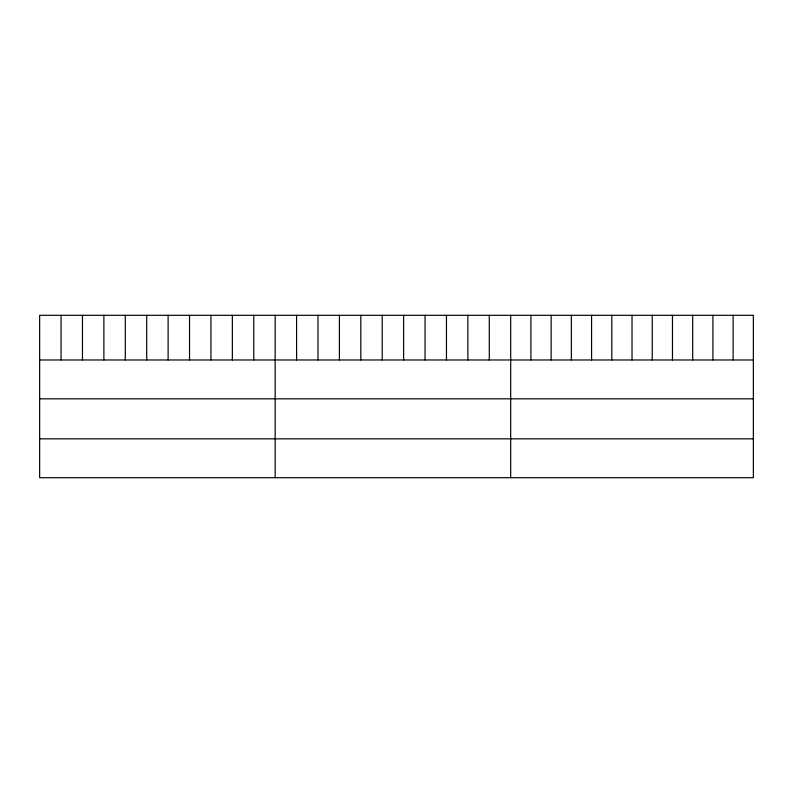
<?xml version="1.0" encoding="UTF-8"?>
<svg xmlns="http://www.w3.org/2000/svg" width="793" height="793" viewBox="0 0 793 793"><rect width="100%" height="100%" fill="white"/><g stroke="black" fill="none" stroke-linecap="round" stroke-linejoin="round"><path stroke-width="1.19" d="M753.35 359.972L753.35 477.693L39.65 477.693L39.65 315.307L753.35 315.307L753.35 359.972L39.65 359.972M39.65 398.82L753.35 398.82M39.65 438.846L753.35 438.846M733.129 315.307L733.129 359.972M712.907 315.307L712.907 359.972M692.685 315.307L692.685 359.972M672.464 315.307L672.464 359.972M652.242 315.307L652.242 359.972M632.021 315.307L632.021 359.972M611.799 315.307L611.799 359.972M591.578 315.307L591.578 359.972M571.356 315.307L571.356 359.972M551.135 315.307L551.135 359.972M530.913 315.307L530.913 359.972M510.692 315.307L510.692 477.693M489.281 315.307L489.281 359.972M467.87 315.307L467.87 359.972M446.459 315.307L446.459 359.972M425.048 315.307L425.048 359.972M403.637 315.307L403.637 359.972M382.226 315.307L382.226 359.972M360.815 315.307L360.815 359.972M339.404 315.307L339.404 359.972M317.993 315.307L317.993 359.972M296.582 315.307L296.582 359.972M275.171 315.307L275.171 477.693M253.76 315.307L253.76 359.972M232.349 315.307L232.349 359.972M210.938 315.307L210.938 359.972M189.527 315.307L189.527 359.972M168.116 315.307L168.116 359.972M146.705 315.307L146.705 359.972M125.294 315.307L125.294 359.972M103.883 315.307L103.883 359.972M82.472 315.307L82.472 359.972M61.061 315.307L61.061 359.972"/></g></svg>
